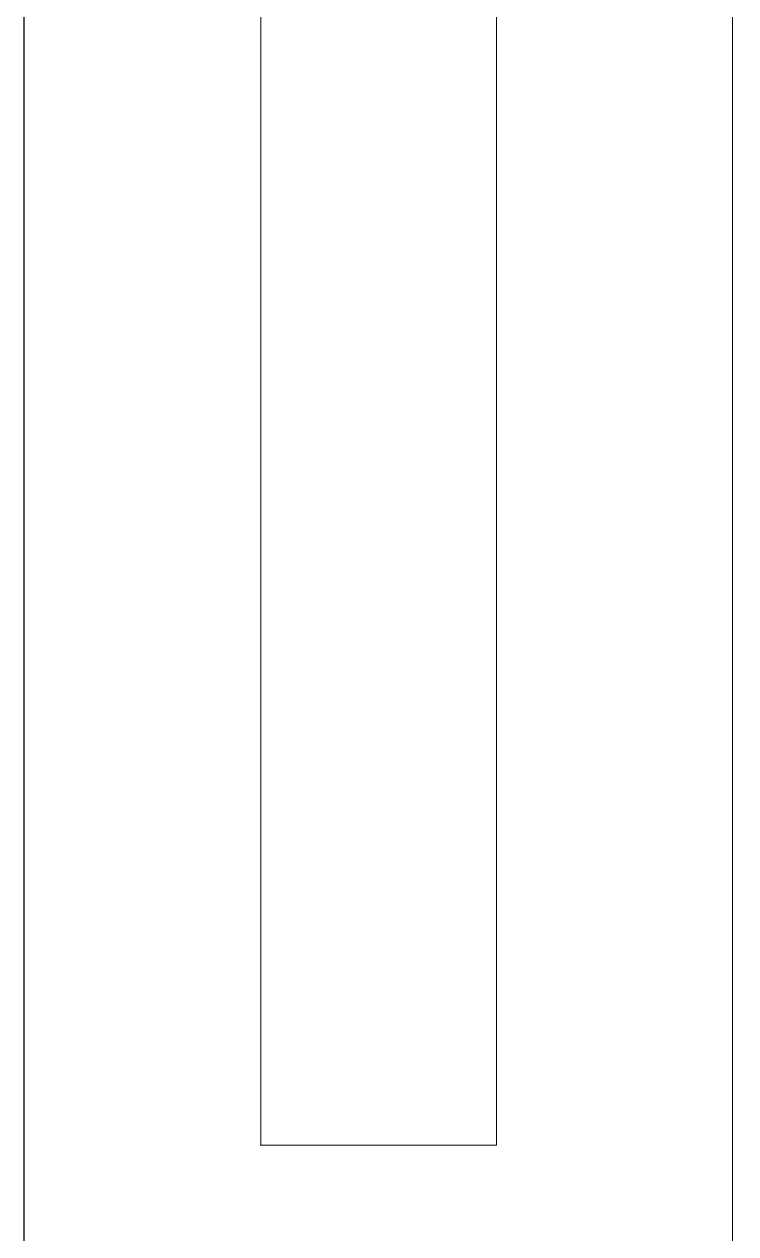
# Model space of a CAD drawing. Header units: metres. Extents: x -22 to 564, y 0 to 143.
# Drawn here: x 220.994 to 221.295, y 53.038 to 53.55 of the extents above; entities that cross this region are included whole.
import ezdxf

# ---------------------------------------------------------------- set-up
doc = ezdxf.new("R2010")
doc.units = ezdxf.units.M
doc.layers.add('XREF 2N NEURO-ONCOLOGIA$0$MUROS DE TABLAROCA', color=150, linetype='Continuous', lineweight=13)
doc.layers.add('XREF 2N NEURO-ONCOLOGIA$0$NOVIDESA', color=11, linetype='Continuous')

# ---------------------------------------------------------------- blocks, each defined once
blk = doc.blocks.new('XREF 2N NEURO-ONCOLOGIA')
at = {"layer": 'XREF 2N NEURO-ONCOLOGIA$0$MUROS DE TABLAROCA'}
for p, q in [((16.02394, 26.04765), (20.42397, 26.04765)), ((19.62396, 25.94765), (19.62396, 25.84765)), ((20.32397, 25.94749), (19.62396, 25.94749)), ((20.32396, 25.84765), (19.62396, 25.84765)), ((20.32396, 25.74765), (19.52396, 25.74765))]:
    blk.add_line(p, q, dxfattribs=at)
at = {"layer": 'XREF 2N NEURO-ONCOLOGIA$0$NOVIDESA', "elevation": 0}
blk.add_lwpolyline([(16.22391, 26.04765), (21.52394, 26.04765), (21.52392, 21.85765)], dxfattribs=at)

msp = doc.modelspace()

# ---------------------------------------------------------------- block references
at = {"rotation": 90}
msp.add_blockref('XREF 2N NEURO-ONCOLOGIA', (247.04125, 33.45112), dxfattribs=at)

doc.saveas('drawing.dxf')
